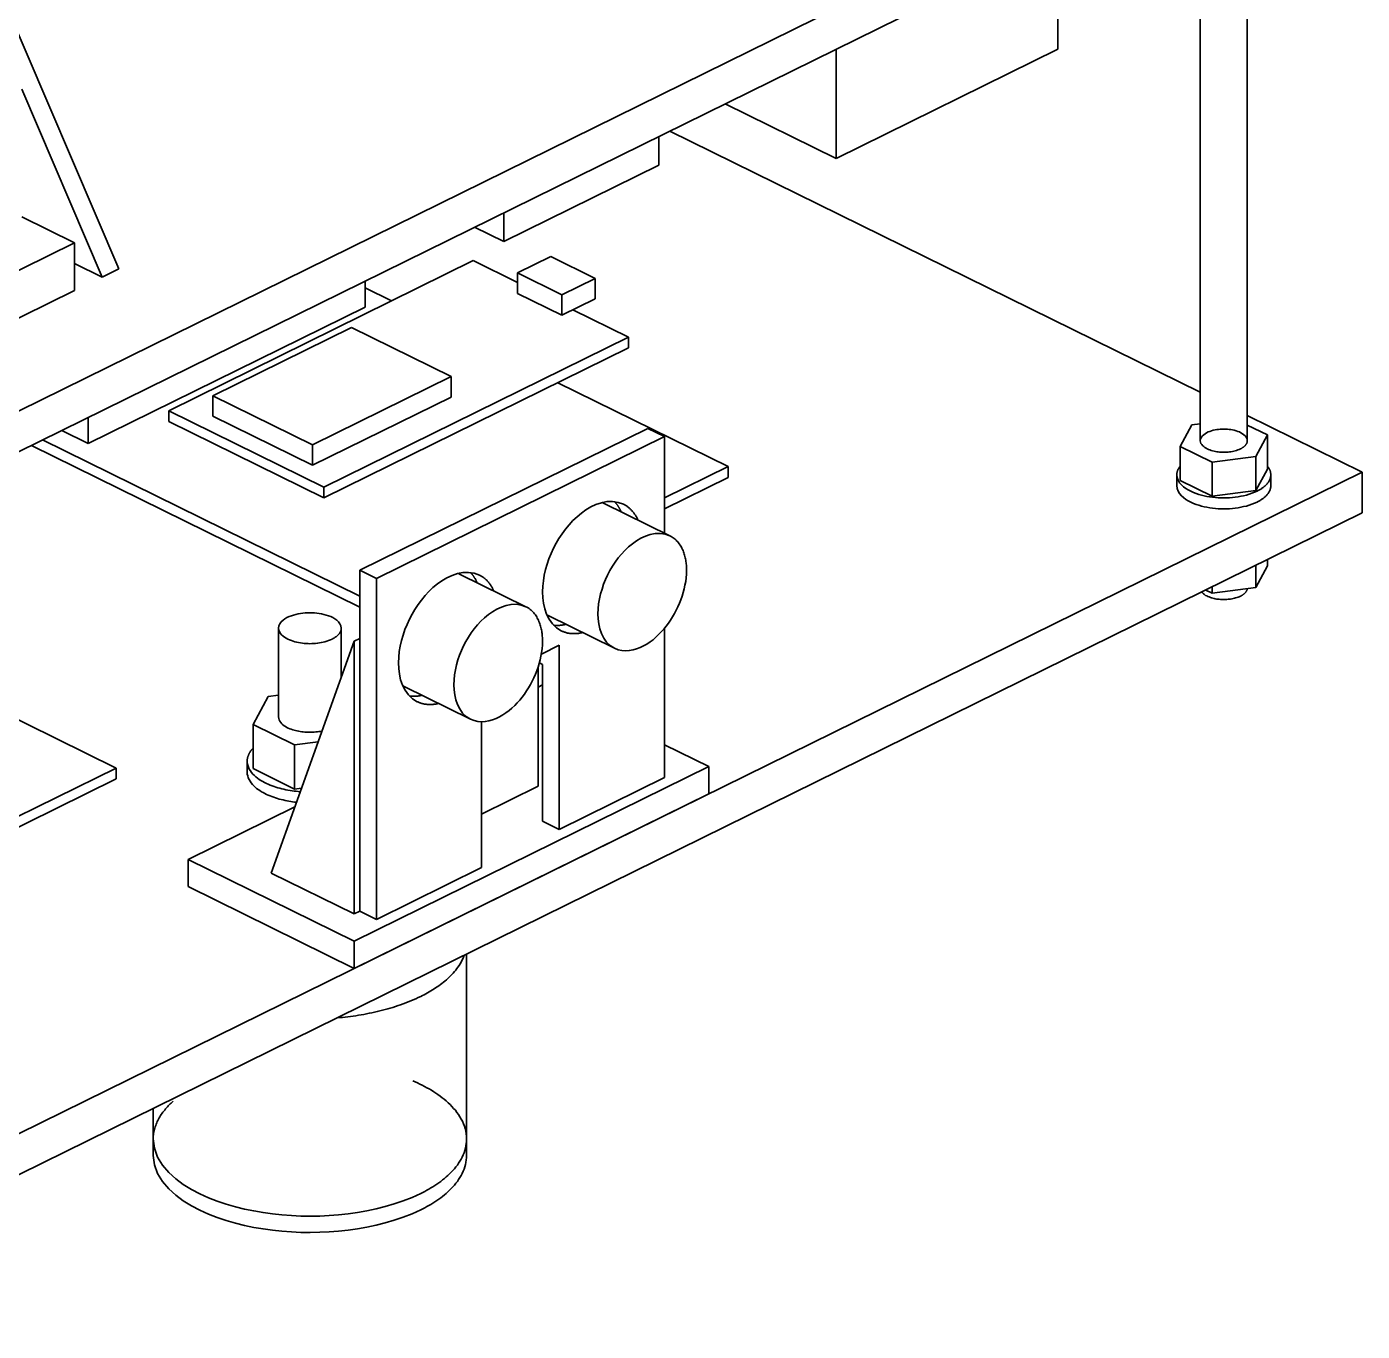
# Model space of a CAD drawing. Header units: millimetres. Extents: x 2054 to 12135, y -1469 to 564.
# Drawn here: x 3612 to 3782.5, y 91.9 to 258.4 of the extents above; entities that cross this region are included whole.
import ezdxf

# ---------------------------------------------------------------- set-up
doc = ezdxf.new("R2010")
doc.units = ezdxf.units.MM
doc.layers.add('2D-VISIBLE', color=7, linetype='Continuous', lineweight=35)

msp = doc.modelspace()

# ---------------------------------------------------------------- linework, layer by layer
at = {"layer": '2D-VISIBLE'}
for p, q in [((3570.36, 189.4), (3782.49, 293.85)), ((3570.36, 184.18), (3782.49, 288.63)), ((3761.81, 278.44), (3761.81, 205.59)), ((3767.81, 278.99), (3767.81, 205.59)), ((3623.74, 227.52), (3603.94, 273.83)), ((3743.6, 255.55), (3743.6, 269.48)), ((3715.31, 241.62), (3715.31, 255.55)), ((3715.31, 241.62), (3743.6, 255.55)), ((3621.62, 226.48), (3611.37, 250.46)), ((3701.17, 248.59), (3715.31, 241.62)), ((3692.68, 240.75), (3692.68, 244.41)), ((3694.1, 245.11), (3761.81, 211.77)), ((3672.89, 231.01), (3692.68, 240.75)), ((3611.37, 234.14), (3618.09, 230.83)), ((3672.89, 231.01), (3672.89, 234.66)), ((3669.17, 232.83), (3672.89, 231.01)), ((3561.52, 202.98), (3618.09, 230.83)), ((3618.09, 224.74), (3618.09, 230.83)), ((3630.11, 209.42), (3669, 228.57)), ((3669, 228.57), (3674.65, 225.78)), ((3674.65, 227), (3678.9, 229.09)), ((3678.9, 229.09), (3684.55, 226.31)), ((3618.09, 228.22), (3621.62, 226.48)), ((3621.62, 226.48), (3623.74, 227.52)), ((3674.65, 224.39), (3674.65, 227)), ((3674.65, 227), (3680.31, 224.22)), ((3655.21, 222.65), (3655.21, 225.96)), ((3655.21, 225.09), (3658.57, 223.43)), ((3680.31, 224.22), (3684.55, 226.31)), ((3684.55, 223.69), (3684.55, 226.31)), ((3578.31, 205.15), (3618.09, 224.74)), ((3674.65, 224.39), (3680.31, 221.61)), ((3680.31, 221.61), (3680.31, 224.22)), ((3680.31, 221.61), (3684.55, 223.69)), ((3619.85, 205.24), (3655.21, 222.65)), ((3681.72, 222.3), (3688.8, 218.82)), ((3635.76, 211.33), (3653.44, 220.04)), ((3653.44, 220.04), (3666.17, 213.77)), ((3649.9, 199.67), (3688.8, 218.82)), ((3688.8, 217.43), (3688.8, 218.82)), ((3649.9, 198.28), (3688.8, 217.43)), ((3648.49, 205.07), (3666.17, 213.77)), ((3666.17, 211.16), (3666.17, 213.77)), ((3679.78, 212.99), (3701.52, 202.28)), ((3635.76, 208.72), (3635.76, 211.33)), ((3635.76, 211.33), (3648.49, 205.07)), ((3648.49, 202.46), (3666.17, 211.16)), ((3619.85, 205.24), (3619.85, 208.55)), ((3630.11, 208.03), (3630.11, 209.42)), ((3630.11, 209.42), (3649.9, 199.67)), ((3630.11, 208.03), (3649.9, 198.28)), ((3635.76, 208.72), (3648.49, 202.46)), ((3767.81, 208.81), (3782.49, 201.59)), ((3616.49, 206.9), (3619.85, 205.24)), ((3654.5, 189.05), (3691.27, 207.16)), ((3691.27, 207.16), (3693.39, 206.11)), ((3760.73, 207.6), (3759.23, 204.85)), ((3761.81, 207.74), (3760.73, 207.6)), ((3770.39, 206.33), (3767.81, 207.59)), ((3768.89, 203.58), (3770.39, 206.33)), ((3770.39, 201.97), (3770.39, 206.33)), ((3612.6, 204.98), (3654.5, 184.35)), ((3614.02, 205.68), (3654.5, 185.75)), ((3648.49, 202.46), (3648.49, 205.07)), ((3656.62, 188.01), (3693.39, 206.11)), ((3693.39, 193.79), (3693.39, 206.11)), ((3759.23, 200.5), (3759.23, 204.85)), ((3759.23, 204.85), (3763.32, 202.84)), ((3763.32, 202.84), (3768.89, 203.58)), ((3768.89, 199.23), (3768.89, 203.58)), ((3570.36, 97.14), (3782.49, 201.59)), ((3693.39, 198.28), (3701.52, 202.28)), ((3701.52, 200.89), (3701.52, 202.28)), ((3758.81, 201.24), (3758.81, 199.85)), ((3763.32, 198.49), (3763.32, 202.84)), ((3768.89, 199.23), (3770.39, 201.97)), ((3770.81, 201.24), (3770.81, 199.85)), ((3782.49, 196.36), (3782.49, 201.59)), ((3649.9, 198.28), (3649.9, 199.67)), ((3693.39, 196.89), (3701.52, 200.89)), ((3759.23, 200.5), (3763.32, 198.49)), ((3763.32, 198.49), (3768.89, 199.23)), ((3570.36, 91.92), (3782.49, 196.36)), ((3694.1, 193.44), (3685.61, 197.62)), ((3768.89, 186.87), (3768.89, 189.67)), ((3768.89, 186.87), (3770.39, 189.61)), ((3770.39, 189.61), (3770.39, 190.41)), ((3654.5, 189.05), (3656.62, 188.01)), ((3654.5, 180.35), (3654.5, 189.05)), ((3656.62, 144.49), (3656.62, 188.01)), ((3675.71, 184.39), (3667.23, 188.57)), ((3578.42, 185.95), (3623.39, 163.81)), ((3762.51, 186.53), (3763.32, 186.13)), ((3763.32, 186.13), (3763.32, 186.92)), ((3763.32, 186.13), (3768.89, 186.87)), ((3687.03, 179.09), (3678.54, 183.27)), ((3644.14, 181.65), (3644.14, 170.34)), ((3652.14, 181.65), (3652.14, 175.38)), ((3693.39, 162.59), (3693.39, 181.63)), ((3653.79, 180), (3643.19, 150.41)), ((3653.79, 180), (3654.5, 180.35)), ((3653.79, 145.19), (3653.79, 180)), ((3654.5, 145.53), (3654.5, 180.35)), ((3679.96, 179.48), (3677.69, 178.36)), ((3679.96, 155.98), (3679.96, 179.48)), ((3677.27, 161.48), (3677.27, 176.69)), ((3677.44, 177.24), (3677.84, 177.04)), ((3677.84, 157.02), (3677.84, 177.04)), ((3668.64, 170.04), (3660.16, 174.22)), ((3677.27, 174.15), (3677.84, 174.43)), ((3642.83, 172.95), (3640.89, 169.38)), ((3644.14, 173.12), (3642.83, 172.95)), ((3640.89, 163.73), (3640.89, 169.38)), ((3640.89, 169.38), (3646.19, 166.77)), ((3670.06, 151.1), (3670.06, 169.72)), ((3646.19, 166.77), (3649.19, 167.17)), ((3646.19, 161.11), (3646.19, 166.77)), ((3693.39, 166.77), (3699.05, 163.99)), ((3588.03, 146.4), (3623.39, 163.81)), ((3623.39, 162.42), (3623.39, 163.81)), ((3640.14, 164.68), (3640.14, 163.29)), ((3640.89, 163.73), (3646.19, 161.11)), ((3653.79, 141.7), (3699.05, 163.99)), ((3699.05, 160.5), (3699.05, 163.99)), ((3588.03, 145.01), (3623.39, 162.42)), ((3679.96, 155.98), (3693.39, 162.59)), ((3646.19, 161.11), (3647.07, 161.23)), ((3653.79, 138.22), (3699.05, 160.5)), ((3670.06, 157.93), (3677.27, 161.48)), ((3632.58, 152.15), (3646.22, 158.86)), ((3677.84, 157.02), (3679.96, 155.98)), ((3632.58, 148.67), (3632.58, 152.15)), ((3632.58, 152.15), (3653.79, 141.7)), ((3643.19, 150.41), (3653.79, 145.19)), ((3656.62, 144.49), (3670.06, 151.1)), ((3632.58, 148.67), (3653.79, 138.22)), ((3653.79, 145.19), (3654.5, 145.53)), ((3654.5, 145.53), (3656.62, 144.49)), ((3653.79, 138.22), (3653.79, 141.7)), ((3668.14, 140.06), (3668.14, 116.46)), ((3628.14, 120.37), (3628.14, 116.46)), ((3628.14, 116.46), (3628.14, 114.37)), ((3668.14, 116.46), (3668.14, 114.37))]:
    msp.add_line(p, q, dxfattribs=at)
for points in [[(3767.81, 205.59), (3767.78, 205.81), (3767.68, 206.02), (3767.54, 206.2), (3767.38, 206.35), (3767.2, 206.48), (3767, 206.6), (3766.8, 206.7), (3766.59, 206.78), (3766.37, 206.85), (3766.15, 206.91), (3765.93, 206.96), (3765.71, 207), (3765.49, 207.03), (3765.26, 207.05), (3765.04, 207.06), (3764.81, 207.07), (3764.58, 207.06), (3764.36, 207.05), (3764.13, 207.03), (3763.91, 207), (3763.69, 206.96), (3763.47, 206.91), (3763.25, 206.85), (3763.03, 206.78), (3762.82, 206.7), (3762.62, 206.6), (3762.42, 206.48), (3762.24, 206.35), (3762.08, 206.2), (3761.94, 206.02), (3761.84, 205.81), (3761.81, 205.59)], [(3761.81, 205.59), (3761.83, 205.41), (3761.89, 205.24), (3761.99, 205.09), (3762.11, 204.95), (3762.24, 204.83), (3762.39, 204.72), (3762.54, 204.62), (3762.7, 204.54), (3762.87, 204.46), (3763.04, 204.4), (3763.21, 204.34), (3763.38, 204.29), (3763.56, 204.25), (3763.74, 204.21), (3763.91, 204.18), (3764.09, 204.16), (3764.27, 204.14), (3764.45, 204.12), (3764.64, 204.12), (3764.82, 204.11), (3765, 204.12), (3765.18, 204.12), (3765.36, 204.14), (3765.54, 204.16), (3765.72, 204.18), (3765.9, 204.21), (3766.08, 204.25), (3766.25, 204.29), (3766.43, 204.35), (3766.6, 204.4), (3766.77, 204.47), (3766.93, 204.55)], [(3766.93, 204.55), (3766.97, 204.57), (3767.01, 204.59), (3767.05, 204.61), (3767.09, 204.63), (3767.13, 204.65), (3767.17, 204.68), (3767.2, 204.7), (3767.24, 204.73), (3767.28, 204.75), (3767.31, 204.78), (3767.35, 204.8), (3767.39, 204.83), (3767.42, 204.86), (3767.45, 204.89), (3767.49, 204.92), (3767.52, 204.95), (3767.55, 204.99), (3767.58, 205.02), (3767.61, 205.06), (3767.63, 205.09), (3767.66, 205.13), (3767.68, 205.17), (3767.71, 205.2), (3767.73, 205.24), (3767.74, 205.28), (3767.76, 205.33), (3767.78, 205.37), (3767.79, 205.41), (3767.8, 205.46), (3767.8, 205.5), (3767.81, 205.55), (3767.81, 205.59)], [(3759.23, 202.33), (3759.21, 202.3), (3759.19, 202.27), (3759.16, 202.24), (3759.14, 202.21), (3759.12, 202.18), (3759.1, 202.15), (3759.08, 202.12), (3759.06, 202.08), (3759.04, 202.05), (3759.02, 202.02), (3759.01, 201.99), (3758.99, 201.95), (3758.97, 201.92), (3758.96, 201.89), (3758.94, 201.85), (3758.93, 201.82), (3758.91, 201.78), (3758.9, 201.75), (3758.89, 201.71), (3758.88, 201.68), (3758.87, 201.64), (3758.86, 201.61), (3758.85, 201.57), (3758.84, 201.53), (3758.83, 201.5), (3758.83, 201.46), (3758.82, 201.42), (3758.82, 201.39), (3758.81, 201.35), (3758.81, 201.31), (3758.81, 201.28), (3758.81, 201.24)], [(3758.81, 201.24), (3758.85, 200.88), (3758.98, 200.54), (3759.17, 200.23), (3759.4, 199.96), (3759.67, 199.71), (3759.96, 199.5), (3760.27, 199.31), (3760.59, 199.14), (3760.92, 198.99), (3761.26, 198.86), (3761.61, 198.74), (3761.95, 198.64), (3762.31, 198.55), (3762.66, 198.48), (3763.02, 198.42), (3763.38, 198.37), (3763.74, 198.33), (3764.1, 198.3), (3764.46, 198.29), (3764.82, 198.28), (3765.19, 198.29), (3765.55, 198.31), (3765.91, 198.33), (3766.27, 198.37), (3766.63, 198.42), (3766.99, 198.49), (3767.34, 198.56), (3767.69, 198.65), (3768.04, 198.75), (3768.39, 198.87), (3768.72, 199), (3769.05, 199.15)], [(3769.05, 199.15), (3769.13, 199.19), (3769.21, 199.23), (3769.29, 199.27), (3769.37, 199.32), (3769.45, 199.36), (3769.52, 199.41), (3769.6, 199.46), (3769.67, 199.51), (3769.75, 199.56), (3769.82, 199.61), (3769.89, 199.67), (3769.96, 199.72), (3770.03, 199.78), (3770.1, 199.84), (3770.16, 199.9), (3770.22, 199.97), (3770.29, 200.03), (3770.35, 200.1), (3770.4, 200.17), (3770.46, 200.24), (3770.51, 200.31), (3770.56, 200.39), (3770.6, 200.47), (3770.64, 200.55), (3770.68, 200.63), (3770.71, 200.71), (3770.74, 200.8), (3770.77, 200.88), (3770.79, 200.97), (3770.8, 201.06), (3770.81, 201.15), (3770.81, 201.24)], [(3770.81, 201.24), (3770.81, 201.28), (3770.81, 201.31), (3770.81, 201.35), (3770.8, 201.39), (3770.8, 201.42), (3770.79, 201.46), (3770.79, 201.5), (3770.78, 201.53), (3770.77, 201.57), (3770.76, 201.61), (3770.75, 201.64), (3770.74, 201.68), (3770.73, 201.71), (3770.72, 201.75), (3770.71, 201.78), (3770.69, 201.82), (3770.68, 201.85), (3770.66, 201.89), (3770.65, 201.92), (3770.63, 201.95), (3770.61, 201.99), (3770.6, 202.02), (3770.58, 202.05), (3770.56, 202.08), (3770.54, 202.12), (3770.52, 202.15), (3770.5, 202.18), (3770.48, 202.21), (3770.45, 202.24), (3770.43, 202.27), (3770.41, 202.3), (3770.39, 202.33)], [(3758.81, 199.85), (3758.85, 199.49), (3758.98, 199.15), (3759.17, 198.84), (3759.4, 198.56), (3759.67, 198.32), (3759.96, 198.1), (3760.27, 197.91), (3760.59, 197.74), (3760.92, 197.59), (3761.26, 197.46), (3761.61, 197.35), (3761.95, 197.25), (3762.31, 197.16), (3762.66, 197.09), (3763.02, 197.03), (3763.38, 196.98), (3763.74, 196.94), (3764.1, 196.91), (3764.46, 196.9), (3764.82, 196.89), (3765.19, 196.9), (3765.55, 196.91), (3765.91, 196.94), (3766.27, 196.98), (3766.63, 197.03), (3766.99, 197.09), (3767.34, 197.17), (3767.69, 197.25), (3768.04, 197.36), (3768.39, 197.47), (3768.72, 197.61), (3769.05, 197.76)], [(3769.05, 197.76), (3769.13, 197.8), (3769.21, 197.84), (3769.29, 197.88), (3769.37, 197.93), (3769.45, 197.97), (3769.52, 198.02), (3769.6, 198.07), (3769.67, 198.12), (3769.75, 198.17), (3769.82, 198.22), (3769.89, 198.27), (3769.96, 198.33), (3770.03, 198.39), (3770.1, 198.45), (3770.16, 198.51), (3770.22, 198.57), (3770.29, 198.64), (3770.35, 198.71), (3770.4, 198.78), (3770.46, 198.85), (3770.51, 198.92), (3770.56, 199), (3770.6, 199.07), (3770.64, 199.15), (3770.68, 199.24), (3770.71, 199.32), (3770.74, 199.4), (3770.77, 199.49), (3770.79, 199.58), (3770.8, 199.67), (3770.81, 199.76), (3770.81, 199.85)], [(3680.22, 181.33), (3679.61, 181.71), (3679.09, 182.21), (3678.67, 182.8), (3678.35, 183.45), (3678.11, 184.13), (3677.95, 184.84), (3677.86, 185.55), (3677.84, 186.28), (3677.86, 187), (3677.94, 187.72), (3678.06, 188.43), (3678.22, 189.14), (3678.42, 189.83), (3678.66, 190.52), (3678.93, 191.19), (3679.23, 191.85), (3679.57, 192.49), (3679.93, 193.11), (3680.33, 193.72), (3680.76, 194.3), (3681.22, 194.86), (3681.71, 195.39), (3682.24, 195.89), (3682.79, 196.35), (3683.38, 196.77), (3684.01, 197.14), (3684.66, 197.44), (3685.35, 197.67), (3686.06, 197.81), (3686.78, 197.83), (3687.5, 197.72), (3688.18, 197.48)], [(3687.02, 197.81), (3687.06, 197.78), (3687.09, 197.74), (3687.12, 197.7), (3687.16, 197.67), (3687.19, 197.63), (3687.22, 197.59), (3687.25, 197.55), (3687.28, 197.52), (3687.31, 197.48), (3687.34, 197.44), (3687.37, 197.4), (3687.4, 197.36), (3687.43, 197.32), (3687.46, 197.28), (3687.49, 197.24), (3687.51, 197.2), (3687.54, 197.15), (3687.57, 197.11), (3687.59, 197.07), (3687.62, 197.03), (3687.64, 196.99), (3687.67, 196.94), (3687.69, 196.9), (3687.72, 196.86), (3687.74, 196.81), (3687.76, 196.77), (3687.78, 196.72), (3687.81, 196.68), (3687.83, 196.64), (3687.85, 196.59), (3687.87, 196.55), (3687.89, 196.5)], [(3685.61, 197.62), (3685.61, 197.62), (3685.6, 197.63), (3685.6, 197.63), (3685.59, 197.63), (3685.59, 197.63), (3685.58, 197.64), (3685.58, 197.64), (3685.57, 197.64), (3685.57, 197.64), (3685.56, 197.65), (3685.56, 197.65), (3685.55, 197.65), (3685.55, 197.65), (3685.54, 197.66), (3685.54, 197.66), (3685.53, 197.66), (3685.53, 197.66), (3685.52, 197.67), (3685.52, 197.67), (3685.51, 197.67), (3685.51, 197.67), (3685.5, 197.67), (3685.5, 197.68), (3685.49, 197.68), (3685.48, 197.68), (3685.48, 197.68), (3685.47, 197.69), (3685.47, 197.69), (3685.46, 197.69), (3685.46, 197.69), (3685.45, 197.69), (3685.45, 197.7)], [(3688.18, 197.48), (3688.25, 197.44), (3688.33, 197.39), (3688.4, 197.35), (3688.48, 197.31), (3688.55, 197.26), (3688.62, 197.21), (3688.69, 197.16), (3688.76, 197.11), (3688.83, 197.05), (3688.9, 197), (3688.96, 196.94), (3689.03, 196.88), (3689.09, 196.82), (3689.15, 196.76), (3689.21, 196.69), (3689.27, 196.63), (3689.33, 196.56), (3689.38, 196.5), (3689.44, 196.43), (3689.49, 196.36), (3689.54, 196.29), (3689.59, 196.22), (3689.64, 196.15), (3689.69, 196.07), (3689.73, 196), (3689.77, 195.92), (3689.82, 195.85), (3689.86, 195.77), (3689.9, 195.69), (3689.94, 195.62), (3689.97, 195.54), (3690.01, 195.46)], [(3694.1, 193.44), (3693.49, 193.67), (3692.86, 193.76), (3692.22, 193.74), (3691.59, 193.62), (3690.98, 193.42), (3690.39, 193.14), (3689.84, 192.82), (3689.31, 192.44), (3688.82, 192.03), (3688.35, 191.59), (3687.92, 191.12), (3687.51, 190.62), (3687.13, 190.1), (3686.77, 189.57), (3686.44, 189.01), (3686.15, 188.44), (3685.88, 187.86), (3685.64, 187.26), (3685.43, 186.65), (3685.25, 186.04), (3685.11, 185.41), (3685, 184.77), (3684.93, 184.13), (3684.91, 183.49), (3684.93, 182.85), (3685.01, 182.21), (3685.15, 181.58), (3685.36, 180.97), (3685.65, 180.4), (3686.02, 179.88), (3686.49, 179.43), (3687.03, 179.09)], [(3696.22, 189.05), (3696.22, 189.21), (3696.21, 189.37), (3696.21, 189.53), (3696.2, 189.69), (3696.18, 189.85), (3696.16, 190.01), (3696.14, 190.17), (3696.12, 190.33), (3696.09, 190.49), (3696.05, 190.65), (3696.02, 190.8), (3695.98, 190.96), (3695.93, 191.11), (3695.88, 191.26), (3695.83, 191.42), (3695.77, 191.56), (3695.7, 191.71), (3695.63, 191.86), (3695.56, 192), (3695.48, 192.14), (3695.39, 192.27), (3695.3, 192.41), (3695.2, 192.53), (3695.1, 192.66), (3694.99, 192.78), (3694.88, 192.89), (3694.76, 193), (3694.64, 193.1), (3694.51, 193.2), (3694.38, 193.29), (3694.24, 193.37), (3694.1, 193.44)], [(3661.84, 172.27), (3661.23, 172.66), (3660.71, 173.16), (3660.29, 173.75), (3659.96, 174.39), (3659.72, 175.08), (3659.57, 175.78), (3659.48, 176.5), (3659.45, 177.23), (3659.48, 177.95), (3659.55, 178.67), (3659.67, 179.38), (3659.84, 180.09), (3660.04, 180.78), (3660.27, 181.47), (3660.54, 182.14), (3660.85, 182.8), (3661.18, 183.44), (3661.55, 184.06), (3661.95, 184.66), (3662.38, 185.25), (3662.84, 185.81), (3663.33, 186.34), (3663.85, 186.83), (3664.41, 187.3), (3665, 187.72), (3665.62, 188.08), (3666.28, 188.39), (3666.96, 188.62), (3667.67, 188.76), (3668.4, 188.78), (3669.11, 188.67), (3669.79, 188.42)], [(3667.23, 188.57), (3667.22, 188.57), (3667.22, 188.58), (3667.21, 188.58), (3667.21, 188.58), (3667.2, 188.58), (3667.2, 188.59), (3667.19, 188.59), (3667.19, 188.59), (3667.18, 188.59), (3667.18, 188.59), (3667.17, 188.6), (3667.17, 188.6), (3667.16, 188.6), (3667.16, 188.6), (3667.15, 188.61), (3667.15, 188.61), (3667.14, 188.61), (3667.14, 188.61), (3667.13, 188.62), (3667.13, 188.62), (3667.12, 188.62), (3667.12, 188.62), (3667.11, 188.62), (3667.11, 188.63), (3667.1, 188.63), (3667.09, 188.63), (3667.09, 188.63), (3667.08, 188.64), (3667.08, 188.64), (3667.07, 188.64), (3667.07, 188.64), (3667.06, 188.64)], [(3668.64, 188.76), (3668.67, 188.72), (3668.71, 188.69), (3668.74, 188.65), (3668.77, 188.61), (3668.8, 188.58), (3668.84, 188.54), (3668.87, 188.5), (3668.9, 188.46), (3668.93, 188.42), (3668.96, 188.39), (3668.99, 188.35), (3669.02, 188.31), (3669.05, 188.27), (3669.07, 188.23), (3669.1, 188.18), (3669.13, 188.14), (3669.16, 188.1), (3669.18, 188.06), (3669.21, 188.02), (3669.23, 187.98), (3669.26, 187.93), (3669.28, 187.89), (3669.31, 187.85), (3669.33, 187.8), (3669.35, 187.76), (3669.38, 187.72), (3669.4, 187.67), (3669.42, 187.63), (3669.44, 187.58), (3669.46, 187.54), (3669.48, 187.49), (3669.5, 187.45)], [(3669.79, 188.42), (3669.87, 188.38), (3669.94, 188.34), (3670.02, 188.3), (3670.09, 188.25), (3670.17, 188.21), (3670.24, 188.16), (3670.31, 188.11), (3670.38, 188.05), (3670.45, 188), (3670.51, 187.94), (3670.58, 187.89), (3670.64, 187.83), (3670.71, 187.77), (3670.77, 187.71), (3670.83, 187.64), (3670.89, 187.58), (3670.94, 187.51), (3671, 187.45), (3671.05, 187.38), (3671.1, 187.31), (3671.16, 187.24), (3671.21, 187.17), (3671.25, 187.09), (3671.3, 187.02), (3671.35, 186.95), (3671.39, 186.87), (3671.43, 186.8), (3671.47, 186.72), (3671.51, 186.64), (3671.55, 186.56), (3671.59, 186.48), (3671.63, 186.41)], [(3687.03, 179.09), (3687.48, 178.91), (3687.95, 178.81), (3688.43, 178.77), (3688.91, 178.79), (3689.39, 178.88), (3689.85, 179.01), (3690.3, 179.18), (3690.74, 179.39), (3691.15, 179.63), (3691.56, 179.9), (3691.94, 180.19), (3692.31, 180.5), (3692.66, 180.83), (3693, 181.18), (3693.32, 181.54), (3693.62, 181.92), (3693.91, 182.3), (3694.19, 182.7), (3694.44, 183.11), (3694.69, 183.53), (3694.91, 183.95), (3695.12, 184.39), (3695.32, 184.83), (3695.49, 185.28), (3695.65, 185.73), (3695.8, 186.2), (3695.92, 186.66), (3696.02, 187.13), (3696.11, 187.61), (3696.17, 188.09), (3696.21, 188.57), (3696.22, 189.05)], [(3762, 186.28), (3762.1, 186.15), (3762.22, 186.04), (3762.35, 185.94), (3762.49, 185.85), (3762.64, 185.77), (3762.78, 185.7), (3762.93, 185.64), (3763.09, 185.58), (3763.24, 185.53), (3763.4, 185.49), (3763.56, 185.45), (3763.72, 185.41), (3763.88, 185.38), (3764.04, 185.36), (3764.21, 185.34), (3764.37, 185.33), (3764.53, 185.32), (3764.7, 185.31), (3764.86, 185.31), (3765.03, 185.32), (3765.19, 185.32), (3765.35, 185.34), (3765.52, 185.35), (3765.68, 185.38), (3765.84, 185.4), (3766, 185.43), (3766.16, 185.47), (3766.32, 185.51), (3766.48, 185.56), (3766.63, 185.62), (3766.78, 185.68), (3766.93, 185.75)], [(3766.93, 185.75), (3766.97, 185.76), (3767.01, 185.78), (3767.05, 185.8), (3767.08, 185.83), (3767.12, 185.85), (3767.16, 185.87), (3767.19, 185.89), (3767.23, 185.92), (3767.26, 185.94), (3767.3, 185.96), (3767.33, 185.99), (3767.37, 186.02), (3767.4, 186.04), (3767.43, 186.07), (3767.46, 186.1), (3767.49, 186.13), (3767.52, 186.16), (3767.55, 186.19), (3767.58, 186.23), (3767.61, 186.26), (3767.63, 186.29), (3767.66, 186.33), (3767.68, 186.36), (3767.7, 186.4), (3767.72, 186.44), (3767.74, 186.48), (3767.76, 186.52), (3767.77, 186.56), (3767.78, 186.6), (3767.79, 186.64), (3767.8, 186.68), (3767.81, 186.73)], [(3675.71, 184.39), (3675.11, 184.61), (3674.47, 184.71), (3673.83, 184.69), (3673.2, 184.57), (3672.59, 184.36), (3672.01, 184.09), (3671.45, 183.76), (3670.93, 183.39), (3670.44, 182.98), (3669.97, 182.54), (3669.53, 182.07), (3669.12, 181.57), (3668.74, 181.05), (3668.39, 180.51), (3668.06, 179.96), (3667.76, 179.39), (3667.49, 178.81), (3667.25, 178.21), (3667.04, 177.6), (3666.86, 176.98), (3666.72, 176.36), (3666.61, 175.72), (3666.55, 175.08), (3666.52, 174.44), (3666.55, 173.8), (3666.62, 173.16), (3666.77, 172.53), (3666.98, 171.92), (3667.26, 171.35), (3667.64, 170.83), (3668.1, 170.38), (3668.64, 170.04)], [(3677.84, 180), (3677.83, 180.16), (3677.83, 180.32), (3677.82, 180.48), (3677.81, 180.64), (3677.8, 180.8), (3677.78, 180.96), (3677.76, 181.12), (3677.73, 181.28), (3677.7, 181.44), (3677.67, 181.59), (3677.63, 181.75), (3677.59, 181.91), (3677.55, 182.06), (3677.5, 182.21), (3677.44, 182.36), (3677.38, 182.51), (3677.32, 182.66), (3677.25, 182.8), (3677.17, 182.95), (3677.09, 183.09), (3677.01, 183.22), (3676.92, 183.35), (3676.82, 183.48), (3676.72, 183.61), (3676.61, 183.73), (3676.5, 183.84), (3676.38, 183.95), (3676.25, 184.05), (3676.13, 184.15), (3675.99, 184.24), (3675.85, 184.32), (3675.71, 184.39)], [(3652.14, 181.65), (3652.09, 181.95), (3651.97, 182.22), (3651.78, 182.46), (3651.56, 182.67), (3651.32, 182.85), (3651.06, 183), (3650.79, 183.13), (3650.51, 183.24), (3650.22, 183.34), (3649.93, 183.41), (3649.64, 183.48), (3649.34, 183.53), (3649.04, 183.57), (3648.74, 183.6), (3648.44, 183.62), (3648.14, 183.62), (3647.84, 183.62), (3647.53, 183.6), (3647.23, 183.57), (3646.94, 183.53), (3646.64, 183.48), (3646.34, 183.41), (3646.05, 183.34), (3645.77, 183.24), (3645.49, 183.13), (3645.21, 183), (3644.95, 182.85), (3644.71, 182.67), (3644.49, 182.46), (3644.31, 182.22), (3644.18, 181.95), (3644.14, 181.65)], [(3678.39, 183.35), (3678.39, 183.35), (3678.4, 183.35), (3678.4, 183.34), (3678.41, 183.34), (3678.41, 183.34), (3678.42, 183.34), (3678.42, 183.33), (3678.42, 183.33), (3678.43, 183.33), (3678.43, 183.32), (3678.44, 183.32), (3678.44, 183.32), (3678.45, 183.32), (3678.45, 183.31), (3678.46, 183.31), (3678.46, 183.31), (3678.47, 183.31), (3678.47, 183.3), (3678.48, 183.3), (3678.48, 183.3), (3678.49, 183.3), (3678.49, 183.29), (3678.5, 183.29), (3678.5, 183.29), (3678.51, 183.29), (3678.51, 183.28), (3678.52, 183.28), (3678.52, 183.28), (3678.53, 183.28), (3678.53, 183.27), (3678.54, 183.27), (3678.54, 183.27)], [(3644.14, 181.65), (3644.17, 181.42), (3644.25, 181.19), (3644.38, 180.98), (3644.53, 180.8), (3644.71, 180.64), (3644.91, 180.49), (3645.11, 180.37), (3645.33, 180.25), (3645.55, 180.15), (3645.77, 180.07), (3646, 179.99), (3646.23, 179.92), (3646.47, 179.86), (3646.7, 179.82), (3646.94, 179.77), (3647.18, 179.74), (3647.42, 179.72), (3647.66, 179.7), (3647.91, 179.69), (3648.15, 179.68), (3648.39, 179.69), (3648.63, 179.7), (3648.87, 179.72), (3649.11, 179.74), (3649.35, 179.78), (3649.59, 179.82), (3649.83, 179.87), (3650.06, 179.93), (3650.29, 180), (3650.52, 180.07), (3650.75, 180.16), (3650.97, 180.26)], [(3650.97, 180.26), (3651.02, 180.29), (3651.07, 180.32), (3651.12, 180.34), (3651.18, 180.37), (3651.23, 180.4), (3651.28, 180.44), (3651.33, 180.47), (3651.38, 180.5), (3651.43, 180.54), (3651.48, 180.57), (3651.52, 180.61), (3651.57, 180.64), (3651.62, 180.68), (3651.66, 180.72), (3651.7, 180.76), (3651.75, 180.81), (3651.79, 180.85), (3651.83, 180.89), (3651.87, 180.94), (3651.9, 180.99), (3651.94, 181.04), (3651.97, 181.09), (3652, 181.14), (3652.03, 181.19), (3652.05, 181.25), (3652.07, 181.3), (3652.09, 181.36), (3652.11, 181.42), (3652.12, 181.48), (3652.13, 181.53), (3652.14, 181.59), (3652.14, 181.65)], [(3680.82, 182.15), (3680.77, 182.14), (3680.72, 182.12), (3680.68, 182.11), (3680.63, 182.1), (3680.58, 182.09), (3680.53, 182.09), (3680.48, 182.08), (3680.43, 182.07), (3680.39, 182.06), (3680.34, 182.05), (3680.29, 182.05), (3680.24, 182.04), (3680.19, 182.03), (3680.14, 182.03), (3680.09, 182.03), (3680.04, 182.02), (3679.99, 182.02), (3679.94, 182.01), (3679.9, 182.01), (3679.85, 182.01), (3679.8, 182.01), (3679.75, 182.01), (3679.7, 182.01), (3679.65, 182.01), (3679.6, 182.01), (3679.55, 182.01), (3679.5, 182.01), (3679.45, 182.02), (3679.4, 182.02), (3679.35, 182.02), (3679.3, 182.03), (3679.25, 182.03)], [(3682.94, 181.1), (3682.86, 181.08), (3682.77, 181.06), (3682.69, 181.05), (3682.6, 181.03), (3682.52, 181.02), (3682.43, 181), (3682.34, 180.99), (3682.26, 180.98), (3682.17, 180.98), (3682.08, 180.97), (3682, 180.97), (3681.91, 180.96), (3681.82, 180.96), (3681.74, 180.97), (3681.65, 180.97), (3681.56, 180.97), (3681.47, 180.98), (3681.39, 180.99), (3681.3, 181), (3681.22, 181.01), (3681.13, 181.03), (3681.04, 181.04), (3680.96, 181.06), (3680.88, 181.08), (3680.79, 181.11), (3680.71, 181.13), (3680.63, 181.16), (3680.54, 181.19), (3680.46, 181.22), (3680.38, 181.25), (3680.3, 181.29), (3680.22, 181.33)], [(3668.64, 170.04), (3669.09, 169.86), (3669.56, 169.75), (3670.04, 169.72), (3670.53, 169.74), (3671, 169.83), (3671.47, 169.96), (3671.92, 170.13), (3672.35, 170.34), (3672.77, 170.58), (3673.17, 170.85), (3673.56, 171.14), (3673.92, 171.45), (3674.28, 171.78), (3674.61, 172.13), (3674.93, 172.49), (3675.24, 172.86), (3675.53, 173.25), (3675.8, 173.65), (3676.06, 174.06), (3676.3, 174.48), (3676.53, 174.9), (3676.74, 175.34), (3676.93, 175.78), (3677.11, 176.23), (3677.27, 176.68), (3677.41, 177.14), (3677.53, 177.61), (3677.64, 178.08), (3677.72, 178.56), (3677.78, 179.04), (3677.82, 179.52), (3677.84, 180)], [(3660, 174.3), (3660.01, 174.3), (3660.01, 174.29), (3660.02, 174.29), (3660.02, 174.29), (3660.03, 174.29), (3660.03, 174.28), (3660.04, 174.28), (3660.04, 174.28), (3660.05, 174.28), (3660.05, 174.27), (3660.05, 174.27), (3660.06, 174.27), (3660.06, 174.26), (3660.07, 174.26), (3660.07, 174.26), (3660.08, 174.26), (3660.08, 174.25), (3660.09, 174.25), (3660.09, 174.25), (3660.1, 174.25), (3660.1, 174.24), (3660.11, 174.24), (3660.11, 174.24), (3660.12, 174.24), (3660.12, 174.23), (3660.13, 174.23), (3660.13, 174.23), (3660.14, 174.23), (3660.14, 174.22), (3660.15, 174.22), (3660.15, 174.22), (3660.16, 174.22)], [(3662.44, 173.1), (3662.39, 173.08), (3662.34, 173.07), (3662.29, 173.06), (3662.24, 173.05), (3662.2, 173.04), (3662.15, 173.03), (3662.1, 173.02), (3662.05, 173.02), (3662, 173.01), (3661.95, 173), (3661.9, 172.99), (3661.85, 172.99), (3661.81, 172.98), (3661.76, 172.98), (3661.71, 172.97), (3661.66, 172.97), (3661.61, 172.97), (3661.56, 172.96), (3661.51, 172.96), (3661.46, 172.96), (3661.41, 172.96), (3661.36, 172.96), (3661.31, 172.96), (3661.26, 172.96), (3661.21, 172.96), (3661.17, 172.96), (3661.12, 172.96), (3661.07, 172.96), (3661.02, 172.97), (3660.97, 172.97), (3660.92, 172.98), (3660.87, 172.98)], [(3664.56, 172.05), (3664.47, 172.03), (3664.39, 172.01), (3664.3, 172), (3664.22, 171.98), (3664.13, 171.97), (3664.04, 171.95), (3663.96, 171.94), (3663.87, 171.93), (3663.79, 171.93), (3663.7, 171.92), (3663.61, 171.91), (3663.52, 171.91), (3663.44, 171.91), (3663.35, 171.91), (3663.26, 171.92), (3663.18, 171.92), (3663.09, 171.93), (3663, 171.94), (3662.92, 171.95), (3662.83, 171.96), (3662.75, 171.98), (3662.66, 171.99), (3662.58, 172.01), (3662.49, 172.03), (3662.41, 172.06), (3662.32, 172.08), (3662.24, 172.11), (3662.16, 172.14), (3662.08, 172.17), (3662, 172.2), (3661.92, 172.24), (3661.84, 172.27)], [(3644.14, 170.34), (3644.16, 170.14), (3644.22, 169.95), (3644.31, 169.77), (3644.42, 169.61), (3644.55, 169.46), (3644.7, 169.33), (3644.86, 169.21), (3645.03, 169.1), (3645.2, 169), (3645.38, 168.91), (3645.56, 168.83), (3645.75, 168.76), (3645.94, 168.69), (3646.13, 168.64), (3646.32, 168.59), (3646.51, 168.54), (3646.71, 168.5), (3646.9, 168.47), (3647.1, 168.44), (3647.3, 168.41), (3647.5, 168.4), (3647.7, 168.38), (3647.9, 168.37), (3648.1, 168.37), (3648.29, 168.37), (3648.49, 168.38), (3648.69, 168.39), (3648.89, 168.41), (3649.09, 168.43), (3649.29, 168.45), (3649.48, 168.48), (3649.68, 168.52)], [(3640.89, 166.35), (3640.85, 166.3), (3640.81, 166.26), (3640.77, 166.22), (3640.73, 166.17), (3640.69, 166.13), (3640.66, 166.08), (3640.62, 166.03), (3640.59, 165.99), (3640.56, 165.94), (3640.52, 165.89), (3640.49, 165.84), (3640.46, 165.79), (3640.43, 165.74), (3640.4, 165.69), (3640.38, 165.64), (3640.35, 165.59), (3640.33, 165.53), (3640.3, 165.48), (3640.28, 165.42), (3640.26, 165.37), (3640.24, 165.31), (3640.22, 165.26), (3640.21, 165.2), (3640.19, 165.15), (3640.18, 165.09), (3640.17, 165.03), (3640.16, 164.97), (3640.15, 164.92), (3640.15, 164.86), (3640.14, 164.8), (3640.14, 164.74), (3640.14, 164.68)], [(3640.14, 164.68), (3640.15, 164.42), (3640.21, 164.16), (3640.29, 163.91), (3640.4, 163.67), (3640.54, 163.45), (3640.69, 163.24), (3640.87, 163.04), (3641.05, 162.85), (3641.25, 162.68), (3641.46, 162.51), (3641.67, 162.36), (3641.89, 162.22), (3642.12, 162.09), (3642.35, 161.96), (3642.59, 161.85), (3642.83, 161.74), (3643.07, 161.63), (3643.31, 161.54), (3643.56, 161.45), (3643.81, 161.37), (3644.06, 161.29), (3644.32, 161.22), (3644.57, 161.16), (3644.83, 161.1), (3645.08, 161.04), (3645.34, 160.99), (3645.6, 160.95), (3645.86, 160.91), (3646.12, 160.87), (3646.38, 160.84), (3646.65, 160.81), (3646.91, 160.79)], [(3640.14, 163.29), (3640.15, 163.04), (3640.2, 162.8), (3640.27, 162.56), (3640.37, 162.34), (3640.5, 162.12), (3640.64, 161.92), (3640.8, 161.72), (3640.97, 161.54), (3641.15, 161.37), (3641.34, 161.21), (3641.53, 161.07), (3641.74, 160.92), (3641.95, 160.79), (3642.16, 160.67), (3642.38, 160.55), (3642.6, 160.44), (3642.83, 160.34), (3643.06, 160.25), (3643.29, 160.16), (3643.52, 160.07), (3643.76, 159.99), (3644, 159.92), (3644.23, 159.85), (3644.47, 159.79), (3644.71, 159.73), (3644.96, 159.67), (3645.2, 159.63), (3645.44, 159.58), (3645.69, 159.54), (3645.93, 159.5), (3646.18, 159.47), (3646.43, 159.44)], [(3662.28, 134.65), (3662.5, 134.76), (3662.72, 134.88), (3662.93, 134.99), (3663.15, 135.11), (3663.36, 135.23), (3663.57, 135.35), (3663.78, 135.48), (3663.99, 135.61), (3664.19, 135.74), (3664.39, 135.88), (3664.6, 136.02), (3664.79, 136.17), (3664.99, 136.31), (3665.18, 136.46), (3665.37, 136.62), (3665.56, 136.78), (3665.74, 136.94), (3665.92, 137.11), (3666.09, 137.28), (3666.26, 137.46), (3666.43, 137.64), (3666.59, 137.82), (3666.75, 138.01), (3666.9, 138.2), (3667.04, 138.4), (3667.18, 138.6), (3667.31, 138.81), (3667.43, 139.02), (3667.55, 139.24), (3667.65, 139.46), (3667.75, 139.68), (3667.84, 139.91)], [(3651.6, 131.92), (3651.94, 131.95), (3652.29, 131.98), (3652.63, 132.02), (3652.97, 132.06), (3653.32, 132.11), (3653.66, 132.15), (3654, 132.2), (3654.35, 132.26), (3654.69, 132.31), (3655.03, 132.37), (3655.37, 132.44), (3655.71, 132.5), (3656.05, 132.57), (3656.39, 132.65), (3656.73, 132.72), (3657.06, 132.8), (3657.4, 132.89), (3657.73, 132.98), (3658.07, 133.07), (3658.4, 133.17), (3658.73, 133.26), (3659.06, 133.37), (3659.39, 133.48), (3659.72, 133.59), (3660.05, 133.71), (3660.37, 133.83), (3660.7, 133.95), (3661.02, 134.08), (3661.34, 134.22), (3661.65, 134.36), (3661.97, 134.5), (3662.28, 134.65)], [(3668.14, 116.46), (3668.13, 116.8), (3668.09, 117.13), (3668.03, 117.46), (3667.96, 117.78), (3667.86, 118.1), (3667.74, 118.41), (3667.61, 118.72), (3667.45, 119.01), (3667.29, 119.3), (3667.11, 119.58), (3666.91, 119.86), (3666.71, 120.12), (3666.49, 120.37), (3666.27, 120.62), (3666.03, 120.86), (3665.79, 121.09), (3665.54, 121.31), (3665.29, 121.53), (3665.03, 121.73), (3664.76, 121.94), (3664.49, 122.13), (3664.22, 122.32), (3663.94, 122.5), (3663.65, 122.68), (3663.36, 122.85), (3663.07, 123.01), (3662.78, 123.17), (3662.48, 123.32), (3662.19, 123.47), (3661.88, 123.61), (3661.58, 123.75), (3661.28, 123.89)], [(3630.7, 121.29), (3630.57, 121.17), (3630.44, 121.05), (3630.31, 120.93), (3630.19, 120.81), (3630.06, 120.68), (3629.94, 120.55), (3629.83, 120.42), (3629.71, 120.29), (3629.6, 120.15), (3629.49, 120.02), (3629.38, 119.88), (3629.27, 119.74), (3629.17, 119.59), (3629.08, 119.44), (3628.98, 119.3), (3628.89, 119.14), (3628.81, 118.99), (3628.73, 118.83), (3628.65, 118.68), (3628.58, 118.51), (3628.51, 118.35), (3628.45, 118.19), (3628.39, 118.02), (3628.34, 117.85), (3628.29, 117.68), (3628.25, 117.51), (3628.22, 117.34), (3628.19, 117.16), (3628.17, 116.99), (3628.15, 116.81), (3628.14, 116.64), (3628.14, 116.46)], [(3628.14, 116.46), (3628.29, 115.27), (3628.7, 114.13), (3629.34, 113.11), (3630.12, 112.19), (3631.01, 111.37), (3631.98, 110.66), (3633.01, 110.02), (3634.08, 109.46), (3635.18, 108.96), (3636.31, 108.52), (3637.45, 108.14), (3638.62, 107.8), (3639.79, 107.51), (3640.97, 107.27), (3642.16, 107.06), (3643.36, 106.9), (3644.56, 106.77), (3645.77, 106.68), (3646.98, 106.63), (3648.19, 106.61), (3649.39, 106.63), (3650.6, 106.69), (3651.81, 106.78), (3653.01, 106.91), (3654.2, 107.08), (3655.4, 107.29), (3656.58, 107.53), (3657.75, 107.83), (3658.91, 108.17), (3660.06, 108.55), (3661.18, 109), (3662.28, 109.5)], [(3628.14, 116.46), (3628.29, 115.27), (3628.7, 114.13), (3629.34, 113.11), (3630.12, 112.19), (3631.01, 111.37), (3631.98, 110.66), (3633.01, 110.02), (3634.08, 109.46), (3635.18, 108.96), (3636.31, 108.52), (3637.45, 108.14), (3638.62, 107.8), (3639.79, 107.51), (3640.97, 107.27), (3642.16, 107.06), (3643.36, 106.9), (3644.56, 106.77), (3645.77, 106.68), (3646.98, 106.63), (3648.19, 106.61), (3649.39, 106.63), (3650.6, 106.69), (3651.81, 106.78), (3653.01, 106.91), (3654.2, 107.08), (3655.4, 107.29), (3656.58, 107.53), (3657.75, 107.83), (3658.91, 108.17), (3660.06, 108.55), (3661.18, 109), (3662.28, 109.5)], [(3662.28, 109.5), (3662.55, 109.63), (3662.81, 109.77), (3663.07, 109.91), (3663.34, 110.06), (3663.59, 110.21), (3663.85, 110.37), (3664.1, 110.53), (3664.35, 110.7), (3664.59, 110.87), (3664.84, 111.04), (3665.07, 111.23), (3665.31, 111.41), (3665.54, 111.61), (3665.76, 111.8), (3665.98, 112.01), (3666.19, 112.22), (3666.39, 112.44), (3666.59, 112.66), (3666.78, 112.9), (3666.96, 113.13), (3667.13, 113.38), (3667.29, 113.63), (3667.44, 113.89), (3667.58, 114.16), (3667.71, 114.43), (3667.82, 114.71), (3667.91, 114.99), (3667.99, 115.28), (3668.05, 115.57), (3668.1, 115.87), (3668.13, 116.16), (3668.14, 116.46)], [(3662.28, 109.5), (3662.55, 109.63), (3662.81, 109.77), (3663.07, 109.91), (3663.34, 110.06), (3663.59, 110.21), (3663.85, 110.37), (3664.1, 110.53), (3664.35, 110.7), (3664.59, 110.87), (3664.84, 111.04), (3665.07, 111.23), (3665.31, 111.41), (3665.54, 111.61), (3665.76, 111.8), (3665.98, 112.01), (3666.19, 112.22), (3666.39, 112.44), (3666.59, 112.66), (3666.78, 112.9), (3666.96, 113.13), (3667.13, 113.38), (3667.29, 113.63), (3667.44, 113.89), (3667.58, 114.16), (3667.71, 114.43), (3667.82, 114.71), (3667.91, 114.99), (3667.99, 115.28), (3668.05, 115.57), (3668.1, 115.87), (3668.13, 116.16), (3668.14, 116.46)], [(3628.14, 114.37), (3628.29, 113.18), (3628.7, 112.05), (3629.34, 111.02), (3630.12, 110.1), (3631.01, 109.29), (3631.98, 108.57), (3633.01, 107.93), (3634.08, 107.37), (3635.18, 106.87), (3636.31, 106.43), (3637.45, 106.05), (3638.62, 105.71), (3639.79, 105.42), (3640.97, 105.18), (3642.16, 104.98), (3643.36, 104.81), (3644.56, 104.68), (3645.77, 104.6), (3646.98, 104.54), (3648.19, 104.53), (3649.39, 104.55), (3650.6, 104.6), (3651.81, 104.69), (3653.01, 104.82), (3654.2, 104.99), (3655.4, 105.2), (3656.58, 105.45), (3657.75, 105.74), (3658.91, 106.08), (3660.06, 106.47), (3661.18, 106.91), (3662.28, 107.41)], [(3662.28, 107.41), (3662.55, 107.54), (3662.81, 107.68), (3663.07, 107.83), (3663.34, 107.97), (3663.59, 108.12), (3663.85, 108.28), (3664.1, 108.44), (3664.35, 108.61), (3664.59, 108.78), (3664.84, 108.95), (3665.07, 109.14), (3665.31, 109.32), (3665.54, 109.52), (3665.76, 109.72), (3665.98, 109.92), (3666.19, 110.13), (3666.39, 110.35), (3666.59, 110.58), (3666.78, 110.81), (3666.96, 111.05), (3667.13, 111.29), (3667.29, 111.54), (3667.44, 111.8), (3667.58, 112.07), (3667.71, 112.34), (3667.82, 112.62), (3667.91, 112.9), (3667.99, 113.19), (3668.05, 113.48), (3668.1, 113.78), (3668.13, 114.07), (3668.14, 114.37)]]:
    msp.add_lwpolyline(points, dxfattribs=at)

doc.saveas('drawing.dxf')
